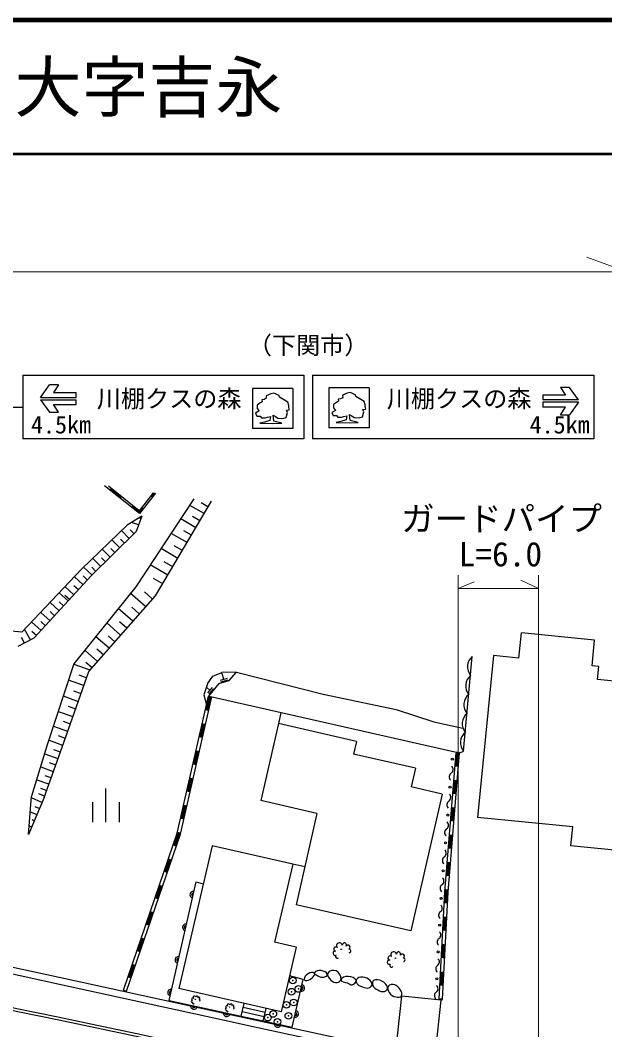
# Model space of a CAD drawing. Units: millimetres, scale not verified. Extents: x 40000 to 680000, y 20000 to 380000.
# Drawn here: x 435446 to 479114, y 304515 to 380000 of the extents above; entities that cross this region are included whole.
import ezdxf
from ezdxf.enums import TextEntityAlignment as Align

# ---------------------------------------------------------------- set-up
doc = ezdxf.new("R2010")
doc.units = ezdxf.units.MM
doc.header["$LTSCALE"] = 1000
doc.header["$PDMODE"] = 32
doc.header["$PDSIZE"] = 500
for name, color, linetype, lineweight in [('M-BGD', 7, 'Continuous', 25), ('M-STR-HTXT', 7, 'Continuous', 13), ('M-STR-STRC', 7, 'Continuous', 25), ('M-TTL', 2, 'Continuous', 140), ('M-TTL-LINE', 7, 'Continuous', 50)]:
    doc.layers.add(name, color=color, linetype=linetype, lineweight=lineweight)
doc.layers.add('M-TTL-TXT', color=7, linetype='Continuous')
doc.styles.add('ＭＳ ゴシック', font='')
doc.styles.get('ＭＳ ゴシック').set_extended_font_data('MS Gothic')

msp = doc.modelspace()

# ---------------------------------------------------------------- linework, layer by layer
at = {"layer": 'M-BGD'}
for p, q in [((444349, 343112), (441753, 345198)), ((444325, 343324), (442046, 345155)), ((442993, 344266), (442174, 344924)), ((443024, 344305), (442205, 344963)), ((448424, 344221), (444076, 337643)), ((445388, 344666), (444325, 343324)), ((445559, 344641), (444349, 343112)), ((445445, 344657), (445216, 344369)), ((445502, 344649), (445256, 344338)), ((444341, 343183), (443812, 343608)), ((444333, 343253), (443843, 343647)), ((444564, 343545), (444333, 343253)), ((444603, 343514), (444341, 343183)), ((445546, 336955), (449728, 344031)), ((449177, 343107), (448123, 343725)), ((449469, 343605), (448957, 343905)), ((444530, 342929), (443434, 342236)), ((444530, 342929), (444109, 341784)), ((444464, 342727), (444384, 342757)), ((448559, 342054), (447444, 342708)), ((448868, 342580), (448326, 342898)), ((443434, 342236), (440012, 338962)), ((444293, 342258), (443760, 342452)), ((440738, 338448), (444109, 341784)), ((443233, 340905), (442941, 341199)), ((443588, 341257), (443010, 341839)), ((443943, 341610), (443658, 341896)), ((444121, 341788), (444115, 341790)), ((447905, 340939), (446725, 341631)), ((448232, 341496), (447658, 341833)), ((442169, 339848), (441561, 340460)), ((442523, 340200), (442223, 340502)), ((442878, 340553), (442286, 341149)), ((447212, 339759), (445964, 340492)), ((447558, 340349), (446951, 340705)), ((441459, 339143), (440836, 339771)), ((441814, 339496), (441506, 339806)), ((440012, 338962), (435570, 334241)), ((440819, 338508), (440156, 339124)), ((441104, 338791), (440789, 339109)), ((446480, 338511), (445159, 339286)), ((446846, 339135), (446204, 339512)), ((436493, 333811), (440738, 338448)), ((440138, 337775), (439465, 338400)), ((440478, 338141), (440141, 338455)), ((446092, 337850), (445412, 338249)), ((439457, 337043), (438787, 337666)), ((444076, 337643), (439452, 331873)), ((439798, 337409), (439462, 337721)), ((439024, 336577), (438349, 337192)), ((439117, 336676), (438782, 336987)), ((440564, 331293), (445546, 336955)), ((444813, 336165), (443659, 337171)), ((445315, 336742), (444724, 337258)), ((445705, 337190), (445644, 337225)), ((438351, 335838), (437671, 336457)), ((438687, 336207), (438349, 336516)), ((443857, 335069), (442761, 336025)), ((444335, 335617), (443772, 336108)), ((437677, 335099), (436992, 335723)), ((438014, 335468), (437673, 335779)), ((435570, 334241), (431075, 334650)), ((436202, 333666), (435796, 334426)), ((437003, 334360), (436314, 334988)), ((437340, 334729), (436997, 335042)), ((442949, 334028), (441908, 334937)), ((443403, 334549), (442869, 335015)), ((435297, 333200), (436493, 333811)), ((435761, 333431), (435536, 333851)), ((436666, 333990), (436321, 334305)), ((442086, 333039), (441097, 333902)), ((442517, 333534), (442010, 333977)), ((472704, 332306), (472893, 334202)), ((478356, 333657), (472893, 334202)), ((478163, 331727), (478356, 333657)), ((441655, 332545), (441173, 332965)), ((441223, 332050), (440286, 332868)), ((468568, 325336), (469218, 332422)), ((470808, 332496), (469600, 320397)), ((472704, 332306), (470808, 332496)), ((439452, 331873), (437447, 325815)), ((440664, 331410), (439478, 331837)), ((440814, 331582), (440358, 331980)), ((478661, 331677), (478163, 331727)), ((478565, 330712), (478661, 331677)), ((438590, 325639), (440564, 331293)), ((440237, 330223), (439056, 330648)), ((440451, 330816), (439849, 331033)), ((449447, 330382), (449837, 330957)), ((449837, 330957), (450496, 331234)), ((450283, 330405), (451054, 330635)), ((450913, 330786), (450376, 330630)), ((450952, 330652), (450415, 330496)), ((451603, 331248), (450496, 331234)), ((450645, 330708), (450529, 331154)), ((451054, 330635), (451603, 331248)), ((451603, 331248), (458074, 329621)), ((482810, 330288), (478565, 330712)), ((449447, 330382), (449161, 329556)), ((449614, 329904), (449393, 330104)), ((449785, 330102), (449443, 329705)), ((450283, 330405), (449508, 329472)), ((449884, 330016), (449542, 329620)), ((439812, 329043), (438678, 329451)), ((440024, 329633), (439446, 329841)), ((447181, 319212), (449508, 329472)), ((447422, 319144), (449751, 329417)), ((449161, 329556), (449358, 328815)), ((449323, 328432), (449553, 329448)), ((449372, 328421), (449602, 329437)), ((449420, 328410), (449651, 329426)), ((449469, 328399), (449700, 329415)), ((449508, 329472), (449751, 329417)), ((467908, 325276), (449557, 329437)), ((458074, 329621), (463528, 328454)), ((439607, 328476), (439052, 328676)), ((463528, 328454), (466351, 327546)), ((439403, 327909), (438316, 328301)), ((454918, 328221), (454733, 327412)), ((439011, 326822), (437967, 327198)), ((439207, 327366), (438674, 327558)), ((448862, 326399), (449092, 327415)), ((448911, 326388), (449141, 327404)), ((448960, 326377), (449190, 327393)), ((449008, 326366), (449239, 327382)), ((454733, 327412), (453414, 321653)), ((460560, 326078), (454733, 327412)), ((466351, 327546), (468514, 327075)), ((438635, 325777), (437633, 326139)), ((438823, 326300), (438312, 326484)), ((437447, 325815), (436300, 321973)), ((437247, 321887), (438590, 325639)), ((438455, 325276), (437964, 325453)), ((448401, 324366), (448632, 325382)), ((448450, 324355), (448680, 325371)), ((448499, 324344), (448729, 325360)), ((448547, 324333), (448778, 325349)), ((460560, 326078), (460344, 325134)), ((438274, 324775), (437312, 325122)), ((464977, 324073), (460344, 325134)), ((467161, 314826), (468015, 325243)), ((467411, 314810), (468264, 325223)), ((468264, 325223), (467971, 325274)), ((467981, 324213), (468065, 325235)), ((468264, 325223), (468015, 325243)), ((468031, 324209), (468115, 325231)), ((468081, 324205), (468164, 325227)), ((468130, 324201), (468214, 325223)), ((468277, 325221), (468568, 325336)), ((437927, 323813), (437004, 324146)), ((438101, 324294), (437629, 324464)), ((464977, 324073), (464655, 322669)), ((437588, 322872), (436703, 323191)), ((437758, 323343), (437306, 323506)), ((447940, 322333), (448171, 323349)), ((447989, 322322), (448219, 323338)), ((448038, 322311), (448268, 323327)), ((448086, 322300), (448317, 323316)), ((467813, 322168), (467897, 323190)), ((467863, 322164), (467947, 323186)), ((467913, 322160), (467997, 323182)), ((467963, 322156), (468047, 323178)), ((437419, 322402), (436985, 322558)), ((441845, 320046), (441845, 322546)), ((466973, 322138), (464655, 322669)), ((436068, 319129), (436300, 321973)), ((437247, 321887), (436068, 319129)), ((437056, 321522), (436284, 321851)), ((437252, 321982), (436842, 322157)), ((457613, 320691), (453414, 321653)), ((466973, 322138), (464629, 311903)), ((436859, 321062), (436556, 321192)), ((440845, 321546), (440845, 320046)), ((442845, 321546), (442845, 320046)), ((447479, 320300), (447710, 321316)), ((447528, 320289), (447758, 321305)), ((447577, 320278), (447807, 321294)), ((447625, 320267), (447856, 321283)), ((467646, 320123), (467729, 321145)), ((467695, 320119), (467779, 321141)), ((467745, 320115), (467829, 321137)), ((467795, 320111), (467879, 321133)), ((436663, 320602), (436219, 320792)), ((436466, 320143), (436327, 320202)), ((457613, 320691), (456051, 313868)), ((476727, 319686), (469600, 320397)), ((436270, 319683), (436154, 319732)), ((476584, 318261), (476727, 319686)), ((443157, 307473), (447181, 319212)), ((443393, 307392), (447422, 319144)), ((446922, 318302), (447229, 319198)), ((446970, 318286), (447278, 319185)), ((447017, 318270), (447326, 319171)), ((447064, 318254), (447374, 319157)), ((447229, 319198), (447249, 319283)), ((447278, 319185), (447297, 319272)), ((447326, 319171), (447346, 319261)), ((447374, 319157), (447395, 319250)), ((467478, 318078), (467562, 319100)), ((467528, 318074), (467612, 319096)), ((467578, 318070), (467661, 319092)), ((467627, 318066), (467711, 319088)), ((449793, 318279), (447292, 307596)), ((455821, 316910), (449793, 318279)), ((481560, 317764), (476584, 318261)), ((446246, 316330), (446584, 317316)), ((446294, 316314), (446632, 317300)), ((446341, 316298), (446679, 317284)), ((446388, 316282), (446726, 317268)), ((467310, 316033), (467394, 317056)), ((467360, 316029), (467444, 317051)), ((467410, 316025), (467494, 317047)), ((467460, 316021), (467543, 317043)), ((455821, 316910), (454453, 311068)), ((456702, 316710), (455821, 316910)), ((446578, 306712), (448591, 315568)), ((448591, 315568), (449124, 315423)), ((445570, 314359), (445908, 315344)), ((445617, 314342), (445956, 315328)), ((445665, 314326), (446003, 315312)), ((445712, 314310), (446050, 315296)), ((466743, 306815), (467161, 314826)), ((466993, 306802), (467411, 314810)), ((467167, 313984), (467211, 314823)), ((467211, 314823), (467226, 315011)), ((467217, 313982), (467261, 314820)), ((467261, 314820), (467276, 315007)), ((467267, 313979), (467311, 314816)), ((467311, 314816), (467326, 315002)), ((467317, 313976), (467361, 314813)), ((467361, 314813), (467376, 314998)), ((444894, 312387), (445232, 313373)), ((444941, 312370), (445279, 313356)), ((444989, 312354), (445327, 313340)), ((445036, 312338), (445374, 313324)), ((464629, 311903), (456051, 313868)), ((467060, 311935), (467114, 312960)), ((467110, 311933), (467164, 312957)), ((467160, 311930), (467214, 312955)), ((467210, 311927), (467263, 312952)), ((444218, 310415), (444556, 311401)), ((444265, 310398), (444603, 311384)), ((444313, 310382), (444651, 311368)), ((444360, 310366), (444698, 311352)), ((456062, 310703), (454453, 311068)), ((456062, 310703), (454929, 305862)), ((466953, 309886), (467007, 310911)), ((467003, 309884), (467057, 310908)), ((467053, 309881), (467107, 310905)), ((467103, 309878), (467157, 310903)), ((431720, 309893), (438704, 308373)), ((431623, 309403), (438597, 307884)), ((443542, 308443), (443880, 309429)), ((443589, 308427), (443927, 309412)), ((443637, 308410), (443975, 309396)), ((443684, 308394), (444022, 309380)), ((466846, 307837), (466900, 308862)), ((466896, 307835), (466950, 308859)), ((466946, 307832), (467000, 308856)), ((466996, 307829), (467050, 308854)), ((438704, 308373), (448174, 306298)), ((456594, 308271), (455557, 308543)), ((455756, 304723), (456594, 308271)), ((438597, 307884), (451274, 305108)), ((443157, 307473), (443393, 307392)), ((454929, 305862), (447292, 307596)), ((446561, 306710), (451948, 305527)), ((451948, 305527), (452171, 306488)), ((463496, 302919), (463948, 307033)), ((466892, 306719), (463948, 307033)), ((466439, 302605), (466892, 306719)), ((466993, 306802), (466743, 306815)), ((466892, 306719), (466993, 306802)), ((448174, 306298), (452390, 305375)), ((453674, 305490), (452026, 305865)), ((453746, 305802), (452098, 306176)), ((453604, 305191), (453818, 306114)), ((451274, 305108), (452283, 304886)), ((451948, 305527), (453604, 305191)), ((452390, 305375), (468084, 301992)), ((453604, 305191), (455756, 304723)), ((452283, 304886), (467978, 301503))]:
    msp.add_line(p, q, dxfattribs=at)
for points in [[(433882, 306175), (435267, 305894), (438217, 305282), (441163, 304661), (444105, 304032), (446607, 303493)], [(433918, 306371), (435307, 306089), (438258, 305478), (441205, 304856), (444147, 304228), (446643, 303690)]]:
    msp.add_lwpolyline(points, dxfattribs=at)
for centre, radius in [((467723, 324743), 75), ((467552, 322658), 75), ((467382, 320574), 75), ((467211, 318490), 75), ((467040, 316406), 75), ((466885, 314342), 75), ((466781, 312338), 75), ((459421, 310533), 21.4), ((466676, 310335), 75), ((463469, 309864), 21.4), ((466572, 308331), 75), ((448530, 306796), 10.7), ((451071, 306211), 10.7)]:
    msp.add_circle(centre, radius, dxfattribs=at)
for centre, radius, start, end in [((469844, 331650), 994, 129.041, 220.48338), ((469714, 330233), 994, 129.041, 220.48338), ((469584, 328816), 994, 129.041, 220.48338), ((469454, 327399), 994, 129.041, 220.48338), ((469324, 325982), 994, 129.041, 220.48338), ((467449, 323978), 336, 304.19599, 46.42834), ((467827, 323423), 336, 124.19599, 226.42834), ((467656, 321339), 336, 124.19599, 226.42834), ((467278, 321894), 336, 304.19599, 46.42834), ((467485, 319255), 336, 124.19599, 226.42834), ((467107, 319810), 336, 304.19599, 46.42834), ((466936, 317726), 336, 304.19599, 46.42834), ((467314, 317170), 336, 124.19599, 226.42834), ((466766, 315642), 336, 304.19599, 46.42834), ((448374, 314615), 250, 77.19573, 257.19573), ((467143, 315086), 336, 124.19599, 226.42834), ((448374, 314615), 125, 77.19573, 257.19573), ((467009, 313080), 314, 124.02945, 229.99537), ((466657, 313601), 314, 304.02945, 49.99537), ((447820, 312177), 250, 77.19573, 257.19573), ((447820, 312177), 125, 77.19573, 257.19573), ((466553, 311597), 314, 304.02945, 49.99537), ((459291, 310806), 213, 6.92658, 223.79651), ((459659, 310852), 158, 330.36157, 187.23144), ((466904, 311076), 314, 124.02945, 229.99537), ((458969, 310237), 158, 80.36154, 297.23145), ((459022, 310550), 158, 43.49164, 260.36157), ((459935, 310695), 158, 293.49164, 150.36153), ((460010, 310416), 134, 275.36158, 95.3615), ((463339, 310137), 213, 6.92658, 223.79651), ((463708, 310183), 158, 330.36157, 187.23144), ((447266, 309739), 250, 77.19573, 257.19573), ((447266, 309739), 125, 77.19573, 257.19573), ((459137, 310002), 134, 135.36154, 315.36155), ((463018, 309568), 158, 80.36154, 297.23145), ((463071, 309881), 158, 43.49164, 260.36157), ((463983, 310026), 158, 293.49164, 150.36153), ((464059, 309747), 134, 275.36158, 95.3615), ((466448, 309593), 314, 304.02945, 49.99537), ((463186, 309333), 134, 135.36154, 315.36155), ((466800, 309073), 314, 124.02945, 229.99537), ((446712, 307301), 250, 77.19573, 257.19573), ((446712, 307301), 125, 77.19573, 257.19573), ((456446, 307643), 250, 256.70016, 76.70016), ((456446, 307643), 125, 256.70016, 76.70016), ((466695, 307069), 314, 124.02945, 229.99537), ((466344, 307590), 314, 304.02945, 49.99537), ((448304, 306648), 79.2, 80.36154, 297.23145), ((448331, 306805), 79.2, 43.49164, 260.36157), ((448388, 306531), 67.2, 135.36154, 315.36155), ((448465, 306933), 106, 6.92658, 223.79651), ((448649, 306956), 79.2, 330.36157, 187.23144), ((448787, 306877), 79.2, 293.49164, 150.36153), ((448825, 306737), 67.2, 275.36158, 95.3615), ((448424, 306301), 250, 167.60898, 347.60898), ((448424, 306301), 125, 167.60898, 347.60898), ((450865, 305765), 250, 167.60898, 347.60898), ((450865, 305765), 125, 167.60898, 347.60898), ((450846, 306063), 79.2, 80.36154, 297.23145), ((450872, 306219), 79.2, 43.49164, 260.36157), ((450930, 305945), 67.2, 135.36154, 315.36155), ((451006, 306347), 106, 6.92658, 223.79651), ((451191, 306370), 79.2, 330.36157, 187.23144), ((451328, 306292), 79.2, 293.49164, 150.36153), ((451366, 306152), 67.2, 275.36158, 95.3615), ((455986, 305696), 250, 256.70016, 76.70016), ((455986, 305696), 125, 256.70016, 76.70016), ((454680, 304957), 250, 167.73931, 347.73931), ((454680, 304957), 125, 167.73931, 347.73931)]:
    msp.add_arc(centre, radius, start, end, dxfattribs=at)
for points, knots in [([(457430, 308743), (457521, 308654), (457335, 308500), (457245, 308410), (457141, 308306), (457006, 308200), (456858, 308194), (456781, 308191), (456652, 308214), (456649, 308291), (456635, 308592), (457216, 308954), (457430, 308743)], [0, 0, 0, 0, 1, 1, 1, 2, 2, 2, 3, 3, 3, 4, 4, 4, 4]), ([(458385, 308657), (458415, 308545), (458223, 308469), (458110, 308445), (457966, 308415), (457813, 308485), (457683, 308553), (457584, 308605), (457385, 308674), (457431, 308776), (457563, 309068), (458301, 308966), (458385, 308657)], [0, 0, 0, 0, 1, 1, 1, 2, 2, 2, 3, 3, 3, 4, 4, 4, 4]), ([(459413, 308279), (459390, 308155), (459243, 308060), (459118, 308041), (458952, 308017), (458773, 308113), (458653, 308229), (458515, 308363), (458337, 308582), (458420, 308755), (458513, 308949), (458845, 309003), (459044, 308920), (459271, 308825), (459458, 308522), (459413, 308279)], [0, 0, 0, 0, 1, 1, 1, 2, 2, 2, 3, 3, 3, 4, 4, 4, 5, 5, 5, 5]), ([(460533, 308223), (460593, 308085), (460381, 307921), (460236, 307886), (460118, 307857), (460007, 307970), (459896, 308018), (459732, 308089), (459371, 308073), (459412, 308246), (459498, 308610), (460383, 308565), (460533, 308223)], [0, 0, 0, 0, 1, 1, 1, 2, 2, 2, 3, 3, 3, 4, 4, 4, 4]), ([(461729, 307973), (461762, 307861), (461649, 307726), (461544, 307674), (461387, 307594), (461181, 307652), (461017, 307718), (460829, 307793), (460581, 307898), (460544, 308097), (460520, 308226), (460617, 308397), (460742, 308436), (461089, 308544), (461625, 308321), (461729, 307973)], [0, 0, 0, 0, 1, 1, 1, 2, 2, 2, 3, 3, 3, 4, 4, 4, 5, 5, 5, 5]), ([(462890, 307692), (462920, 307567), (462779, 307430), (462660, 307386), (462502, 307328), (462317, 307419), (462167, 307496), (462010, 307576), (461828, 307680), (461772, 307847), (461733, 307964), (461735, 308154), (461846, 308208), (462195, 308379), (462801, 308070), (462890, 307692)], [0, 0, 0, 0, 1, 1, 1, 2, 2, 2, 3, 3, 3, 4, 4, 4, 5, 5, 5, 5]), ([(463919, 307037), (463860, 306911), (463644, 306944), (463509, 306973), (463317, 307014), (463120, 307127), (463014, 307293), (462925, 307432), (462850, 307648), (462945, 307783), (463039, 307915), (463274, 307944), (463422, 307878), (463720, 307745), (464058, 307331), (463919, 307037)], [0, 0, 0, 0, 1, 1, 1, 2, 2, 2, 3, 3, 3, 4, 4, 4, 5, 5, 5, 5])]:
    msp.add_open_spline(points, degree=3, knots=knots, dxfattribs=at)
for p in [(455809, 308203), (455719, 307361), (456225, 307568), (455335, 306379), (455873, 306552), (454351, 305700), (455477, 305565), (453943, 305425), (454662, 305113)]:
    msp.add_point(p, dxfattribs=at)
at = {"layer": 'M-STR-HTXT'}
for p, q in [((480757, 361184), (477762, 362289)), ((480757, 361184), (224355, 361184)), ((468157, 303533), (468157, 338515)), ((474157, 302140), (474157, 338515)), ((468157, 337515), (469367, 338020)), ((474157, 337515), (468157, 337515)), ((474157, 337515), (472836, 338143))]:
    msp.add_line(p, q, dxfattribs=at)
at = {"layer": 'M-STR-STRC'}
for p, q in [((435632, 353453), (435632, 348703)), ((435632, 353453), (456632, 353453)), ((456632, 353453), (456632, 348703)), ((457291, 353453), (478291, 353453)), ((457291, 353453), (457291, 348703)), ((478291, 353453), (478291, 348703)), ((436964, 351799), (437634, 352736)), ((438314, 352736), (437634, 352736)), ((438314, 352736), (437944, 352161)), ((461503, 352519), (458503, 352519)), ((458503, 352519), (458503, 349519)), ((461503, 352519), (461503, 349519)), ((475801, 352548), (476171, 351973)), ((476482, 352548), (475801, 352548)), ((477151, 351611), (476482, 352548)), ((436964, 351799), (439629, 351800)), ((437944, 352161), (439628, 352162)), ((439629, 351800), (439628, 352162)), ((455800, 352473), (452800, 352473)), ((452800, 352473), (452800, 349473)), ((454177, 352076), (453815, 351919)), ((453815, 351919), (453830, 351730)), ((454382, 352108), (454177, 352076)), ((454792, 351935), (454382, 352108)), ((454808, 351824), (454792, 351935)), ((455438, 351446), (454808, 351824)), ((455800, 352473), (455800, 349473)), ((459534, 351775), (459360, 351680)), ((459881, 352122), (459518, 351964)), ((459518, 351964), (459534, 351775)), ((460085, 352153), (459881, 352122)), ((460495, 351980), (460085, 352153)), ((460511, 351870), (460495, 351980)), ((461142, 351491), (460511, 351870)), ((476171, 351973), (474487, 351974)), ((474487, 351974), (474487, 351610)), ((434632, 351078), (435632, 351078)), ((436965, 351625), (439629, 351626)), ((436965, 351625), (437634, 350688)), ((438314, 350688), (437944, 351263)), ((437944, 351263), (439628, 351262)), ((439628, 351262), (439629, 351626)), ((453358, 351383), (453137, 351210)), ((453137, 351210), (453137, 350973)), ((453515, 351462), (453358, 351383)), ((453657, 351635), (453499, 351619)), ((453499, 351619), (453515, 351462)), ((453830, 351730), (453657, 351635)), ((455501, 351194), (455438, 351446)), ((455501, 351115), (455501, 351194)), ((455549, 350879), (455501, 351115)), ((459061, 351428), (458840, 351255)), ((458840, 351255), (458840, 351018)), ((458840, 351018), (458998, 350829)), ((459219, 351507), (459061, 351428)), ((459360, 351680), (459203, 351665)), ((459203, 351665), (459219, 351507)), ((461205, 351239), (461142, 351491)), ((461205, 351160), (461205, 351239)), ((461252, 350924), (461205, 351160)), ((477151, 351611), (474487, 351610)), ((477151, 351437), (474487, 351436)), ((474487, 351436), (474487, 351074)), ((476171, 351075), (474487, 351074)), ((475801, 350500), (476171, 351075)), ((477151, 351437), (476482, 350500)), ((437634, 350688), (438314, 350688)), ((453294, 350784), (453011, 350626)), ((453011, 350626), (453121, 350390)), ((453121, 350390), (453358, 350390)), ((453137, 350973), (453294, 350784)), ((453358, 350390), (453468, 350280)), ((453468, 350280), (453736, 350280)), ((453736, 350280), (453925, 350327)), ((453925, 350327), (454130, 350374)), ((454130, 350374), (454083, 350075)), ((454335, 350469), (454508, 350374)), ((454398, 350027), (454335, 350469)), ((454508, 350374), (454682, 350248)), ((455060, 350216), (455312, 350295)), ((455312, 350295), (455422, 350674)), ((455344, 350847), (455549, 350879)), ((455422, 350674), (455344, 350847)), ((458998, 350829), (458714, 350672)), ((458714, 350672), (458824, 350435)), ((458824, 350435), (459061, 350435)), ((459061, 350435), (459171, 350325)), ((459171, 350325), (459439, 350325)), ((459439, 350325), (459628, 350372)), ((459628, 350372), (459833, 350419)), ((459833, 350419), (459786, 350120)), ((460101, 350073), (460038, 350514)), ((460038, 350514), (460212, 350419)), ((460212, 350419), (460385, 350293)), ((460385, 350293), (460763, 350262)), ((460763, 350262), (461015, 350341)), ((461015, 350341), (461126, 350719)), ((461047, 350892), (461252, 350924)), ((461126, 350719), (461047, 350892)), ((475801, 350500), (476482, 350500)), ((453689, 349949), (453342, 349870)), ((453342, 349870), (454303, 349854)), ((454083, 350075), (453689, 349949)), ((454303, 349854), (454981, 349870)), ((454981, 349870), (454398, 350027)), ((454682, 350248), (455060, 350216)), ((461503, 349519), (458503, 349519)), ((459392, 349994), (459045, 349915)), ((459045, 349915), (460007, 349899)), ((459786, 350120), (459392, 349994)), ((460007, 349899), (460684, 349915)), ((460684, 349915), (460101, 350073)), ((455800, 349473), (452800, 349473)), ((456632, 348703), (435632, 348703)), ((478291, 348703), (457291, 348703))]:
    msp.add_line(p, q, dxfattribs=at)
at = {"layer": 'M-TTL'}
msp.add_line((680000, 380000), (40000, 380000), dxfattribs=at)
at = {"layer": 'M-TTL-LINE'}
msp.add_line((40000, 370000), (680000, 370000), dxfattribs=at)

# ---------------------------------------------------------------- texts
at = {"layer": 'M-STR-HTXT', "style": 'ＭＳ ゴシック'}
for s, p in [('ガードパイプ', (463905, 341261)), ('L=6.0', (468196, 338613))]:
    msp.add_text(s, height=1833, dxfattribs=at).set_placement(p, align=Align.BOTTOM_LEFT)
at = {"layer": 'M-STR-STRC', "style": 'ＭＳ ゴシック'}
for s, p in [('（下関市）', (452455, 354640)), ('川棚クスの森', (441170, 350649)), ('川棚クスの森', (462829, 350649))]:
    msp.add_text(s, height=1320, dxfattribs=at).set_placement(p, align=Align.BOTTOM_LEFT)
for p in [(438494, 348703), (475742, 348703)]:
    msp.add_text('4.5km', height=1320, dxfattribs=at).set_placement(p, align=Align.BOTTOM_CENTER)
at = {"layer": 'M-TTL-TXT', "style": 'ＭＳ ゴシック'}
msp.add_text('下関市豊浦町大字吉永', height=3666, dxfattribs=at).set_placement((405024, 375000), align=Align.MIDDLE_LEFT)

doc.saveas('drawing.dxf')
